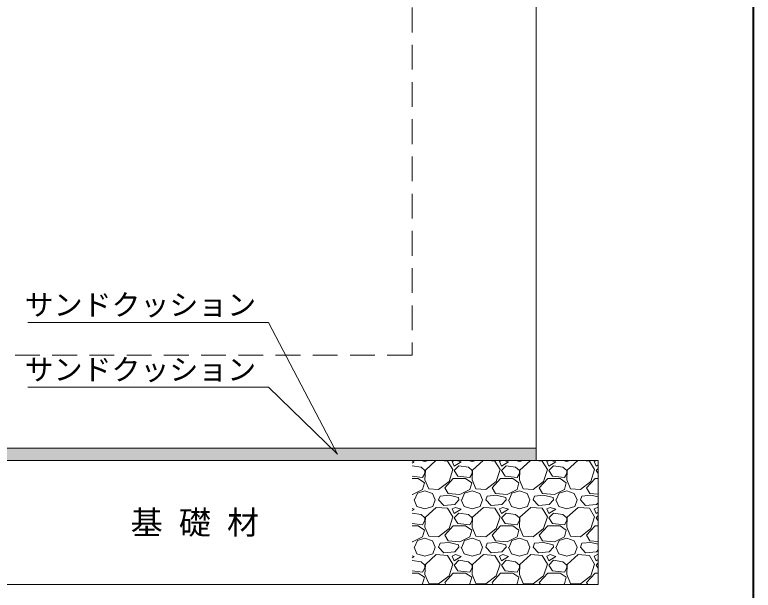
# Model space of a CAD drawing. Units: millimetres at full size; details may follow other scales. Extents: x 77366 to 106166, y -28085 to 6898.
# Drawn here: x 86875 to 88066, y -11146 to -10218 of the extents above; entities that cross this region are included whole.
import ezdxf
from ezdxf.enums import TextEntityAlignment as Align

# ---------------------------------------------------------------- set-up
doc = ezdxf.new("R2010")
doc.units = ezdxf.units.MM
doc.header["$LTSCALE"] = 50
doc.linetypes.add('USER2', pattern=[1.2, 0.8, -0.4])
doc.layers.add('モルタル', color=7, linetype='Continuous')
doc.layers.add('文字', color=7, linetype='Continuous')
for name, color, linetype, lineweight in [('受枠', 3, 'USER2', 9), ('図枠', 7, 'Continuous', 5), ('基礎', 7, 'Continuous', 5), ('引出線', 4, 'Continuous', 13), ('本体', 2, 'Continuous', 20)]:
    doc.layers.add(name, color=color, linetype=linetype, lineweight=lineweight)
doc.styles.add('ＭＳ ゴシック', font='')
doc.styles.get('ＭＳ ゴシック').set_extended_font_data('MS Gothic')

# ---------------------------------------------------------------- blocks, each defined once
blk = doc.blocks.new('filled_arrow')
at = {"color": 0, "linetype": 'Continuous', "lineweight": -2}
blk.add_solid([(7.5, 1.25), (0, 0), (7.5, -1.25)], dxfattribs=at)

msp = doc.modelspace()

# ---------------------------------------------------------------- hatches: boundary and pattern name
at = {"layer": 'モルタル'}
msp.add_hatch(color=256, dxfattribs=at).paths.add_polyline_path([(87715.8, -10936.94), (87715.8, -10916.94), (86615.8, -10916.94), (86615.8, -10936.94)])

# ---------------------------------------------------------------- linework, layer by layer
at = {"layer": '受枠', "linetype": 'Continuous', "lineweight": 20}
msp.add_line((87815.8, -10936.94), (87815.8, -11136.94), dxfattribs=at)
at = {"layer": '図枠', "lineweight": 40}
msp.add_line((88065.8, -8465.36), (88065.8, -14005.36), dxfattribs=at)
at = {"layer": '基礎', "color": 3, "lineweight": 20}
for p, q in [((86515.8, -10936.94), (87815.8, -10936.94)), ((86515.8, -11136.94), (87815.8, -11136.94))]:
    msp.add_line(p, q, dxfattribs=at)
at = {"layer": '基礎'}
for p, q in [((87519.02, -10939.4), (87515.8, -10938.32)), ((87515.8, -10941.34), (87519.02, -10939.4)), ((87530.77, -10936.94), (87536.55, -10938.64)), ((87536.55, -10938.64), (87542.33, -10936.94)), ((87554.2, -10936.94), (87537.31, -10952.35)), ((87573.13, -10937.88), (87561.87, -10936.94)), ((87581.51, -10951.59), (87573.13, -10937.88)), ((87584.71, -10936.94), (87580.75, -10938.64)), ((87580.75, -10938.64), (87583.79, -10946.26)), ((87583.79, -10946.26), (87595.22, -10939.4)), ((87595.22, -10939.4), (87587.84, -10936.94)), ((87606.97, -10936.94), (87612.75, -10938.64)), ((87612.75, -10938.64), (87618.53, -10936.94)), ((87630.4, -10936.94), (87613.51, -10952.35)), ((87649.33, -10937.88), (87638.07, -10936.94)), ((87657.71, -10951.59), (87649.33, -10937.88)), ((87660.91, -10936.94), (87656.95, -10938.64)), ((87656.95, -10938.64), (87659.99, -10946.26)), ((87659.99, -10946.26), (87671.42, -10939.4)), ((87671.42, -10939.4), (87664.04, -10936.94)), ((87683.17, -10936.94), (87688.95, -10938.64)), ((87688.95, -10938.64), (87694.73, -10936.94)), ((87706.6, -10936.94), (87689.71, -10952.35)), ((87725.53, -10937.88), (87714.27, -10936.94)), ((87733.91, -10951.59), (87725.53, -10937.88)), ((87737.11, -10936.94), (87733.15, -10938.64)), ((87733.15, -10938.64), (87736.19, -10946.26)), ((87736.19, -10946.26), (87747.62, -10939.4)), ((87747.62, -10939.4), (87740.24, -10936.94)), ((87759.37, -10936.94), (87765.15, -10938.64)), ((87765.15, -10938.64), (87770.93, -10936.94)), ((87782.8, -10936.94), (87765.91, -10952.35)), ((87801.73, -10937.88), (87790.47, -10936.94)), ((87810.11, -10951.59), (87801.73, -10937.88)), ((87813.31, -10936.94), (87809.35, -10938.64)), ((87809.35, -10938.64), (87812.39, -10946.26)), ((87530.45, -10947.78), (87515.8, -10945.58)), ((87536.55, -10953.12), (87530.45, -10947.78)), ((87591.41, -10945.5), (87583.79, -10953.12)), ((87606.65, -10947.78), (87591.41, -10945.5)), ((87612.75, -10953.12), (87606.65, -10947.78)), ((87667.61, -10945.5), (87659.99, -10953.12)), ((87682.85, -10947.78), (87667.61, -10945.5)), ((87688.95, -10953.12), (87682.85, -10947.78)), ((87743.81, -10945.5), (87736.19, -10953.12)), ((87759.05, -10947.78), (87743.81, -10945.5)), ((87765.15, -10953.12), (87759.05, -10947.78)), ((87812.39, -10946.26), (87815.8, -10944.22)), ((87815.8, -10949.71), (87812.39, -10953.12)), ((87515.8, -10962.51), (87532.74, -10964.55)), ((87532.74, -10964.55), (87536.55, -10957.69)), ((87537.31, -10952.35), (87536.55, -10968.36)), ((87536.55, -10957.69), (87536.55, -10953.12)), ((87575.41, -10970.64), (87581.51, -10951.59)), ((87583.79, -10953.12), (87589.89, -10962.26)), ((87589.89, -10962.26), (87608.94, -10964.55)), ((87608.94, -10964.55), (87612.75, -10957.69)), ((87613.51, -10952.35), (87612.75, -10968.36)), ((87612.75, -10957.69), (87612.75, -10953.12)), ((87651.61, -10970.64), (87657.71, -10951.59)), ((87659.99, -10953.12), (87666.09, -10962.26)), ((87666.09, -10962.26), (87685.14, -10964.55)), ((87685.14, -10964.55), (87688.95, -10957.69)), ((87689.71, -10952.35), (87688.95, -10968.36)), ((87688.95, -10957.69), (87688.95, -10953.12)), ((87727.81, -10970.64), (87733.91, -10951.59)), ((87736.19, -10953.12), (87742.29, -10962.26)), ((87742.29, -10962.26), (87761.34, -10964.55)), ((87761.34, -10964.55), (87765.15, -10957.69)), ((87765.91, -10952.35), (87765.15, -10968.36)), ((87765.15, -10957.69), (87765.15, -10953.12)), ((87804.01, -10970.64), (87810.11, -10951.59)), ((87812.39, -10953.12), (87815.8, -10958.22)), ((87515.8, -10966.07), (87525.88, -10966.07)), ((87525.88, -10966.07), (87535.79, -10972.93)), ((87535.79, -10972.93), (87532.74, -10983.6)), ((87536.55, -10968.36), (87542.65, -10982.83)), ((87558.65, -10983.6), (87575.41, -10970.64)), ((87568.55, -10981.31), (87582.27, -10966.07)), ((87582.27, -10966.07), (87602.08, -10966.07)), ((87602.08, -10966.07), (87611.99, -10972.93)), ((87611.99, -10972.93), (87608.94, -10983.6)), ((87612.75, -10968.36), (87618.85, -10982.83)), ((87634.85, -10983.6), (87651.61, -10970.64)), ((87644.75, -10981.31), (87658.47, -10966.07)), ((87658.47, -10966.07), (87678.28, -10966.07)), ((87678.28, -10966.07), (87688.19, -10972.93)), ((87688.19, -10972.93), (87685.14, -10983.6)), ((87688.95, -10968.36), (87695.05, -10982.83)), ((87711.05, -10983.6), (87727.81, -10970.64)), ((87720.95, -10981.31), (87734.67, -10966.07)), ((87734.67, -10966.07), (87754.48, -10966.07)), ((87754.48, -10966.07), (87764.39, -10972.93)), ((87764.39, -10972.93), (87761.34, -10983.6)), ((87765.15, -10968.36), (87771.25, -10982.83)), ((87787.25, -10983.6), (87804.01, -10970.64)), ((87797.15, -10981.31), (87810.87, -10966.07)), ((87810.87, -10966.07), (87815.8, -10966.07)), ((87532.74, -10983.6), (87516.74, -10991.98)), ((87524.36, -10989.69), (87536.55, -10985.88)), ((87536.55, -10985.88), (87548.74, -10990.45)), ((87542.65, -10982.83), (87558.65, -10983.6)), ((87573.89, -10990.45), (87568.55, -10981.31)), ((87608.94, -10983.6), (87592.94, -10991.98)), ((87600.56, -10989.69), (87612.75, -10985.88)), ((87612.75, -10985.88), (87624.94, -10990.45)), ((87618.85, -10982.83), (87634.85, -10983.6)), ((87650.09, -10990.45), (87644.75, -10981.31)), ((87685.14, -10983.6), (87669.14, -10991.98)), ((87676.76, -10989.69), (87688.95, -10985.88)), ((87688.95, -10985.88), (87701.14, -10990.45)), ((87695.05, -10982.83), (87711.05, -10983.6)), ((87726.29, -10990.45), (87720.95, -10981.31)), ((87761.34, -10983.6), (87745.34, -10991.98)), ((87752.96, -10989.69), (87765.15, -10985.88)), ((87765.15, -10985.88), (87777.34, -10990.45)), ((87771.25, -10982.83), (87787.25, -10983.6)), ((87802.49, -10990.45), (87797.15, -10981.31)), ((87516.74, -10991.98), (87515.8, -10991.9)), ((87519.79, -11000.36), (87524.36, -10989.69)), ((87548.74, -10990.45), (87553.31, -11000.36)), ((87558.65, -11000.36), (87560.93, -10994.26)), ((87575.41, -10992.74), (87560.93, -10994.26)), ((87592.94, -10991.98), (87573.89, -10990.45)), ((87590.65, -10996.55), (87575.41, -10992.74)), ((87591.41, -11000.36), (87590.65, -10996.55)), ((87595.99, -11000.36), (87600.56, -10989.69)), ((87624.94, -10990.45), (87629.51, -11000.36)), ((87634.85, -11000.36), (87637.13, -10994.26)), ((87651.61, -10992.74), (87637.13, -10994.26)), ((87669.14, -10991.98), (87650.09, -10990.45)), ((87666.85, -10996.55), (87651.61, -10992.74)), ((87667.61, -11000.36), (87666.85, -10996.55)), ((87672.19, -11000.36), (87676.76, -10989.69)), ((87701.14, -10990.45), (87705.71, -11000.36)), ((87711.05, -11000.36), (87713.33, -10994.26)), ((87727.81, -10992.74), (87713.33, -10994.26)), ((87745.34, -10991.98), (87726.29, -10990.45)), ((87743.05, -10996.55), (87727.81, -10992.74)), ((87743.81, -11000.36), (87743.05, -10996.55)), ((87748.39, -11000.36), (87752.96, -10989.69)), ((87777.34, -10990.45), (87781.91, -11000.36)), ((87787.25, -11000.36), (87789.53, -10994.26)), ((87804.01, -10992.74), (87789.53, -10994.26)), ((87815.8, -10991.52), (87802.49, -10990.45)), ((87815.8, -10995.69), (87804.01, -10992.74)), ((87519.02, -11000.36), (87523.6, -11011.03)), ((87523.6, -11011.03), (87536.55, -11014.84)), ((87536.55, -11014.84), (87549.5, -11011.03)), ((87549.5, -11011.03), (87553.31, -11000.36)), ((87567.03, -11009.5), (87558.65, -11000.36)), ((87584.56, -11007.98), (87567.03, -11009.5)), ((87591.41, -11000.36), (87584.56, -11007.98)), ((87595.22, -11000.36), (87599.8, -11011.03)), ((87599.8, -11011.03), (87612.75, -11014.84)), ((87612.75, -11014.84), (87625.7, -11011.03)), ((87625.7, -11011.03), (87629.51, -11000.36)), ((87643.23, -11009.5), (87634.85, -11000.36)), ((87660.76, -11007.98), (87643.23, -11009.5)), ((87667.61, -11000.36), (87660.76, -11007.98)), ((87671.42, -11000.36), (87676, -11011.03)), ((87676, -11011.03), (87688.95, -11014.84)), ((87688.95, -11014.84), (87701.9, -11011.03)), ((87701.9, -11011.03), (87705.71, -11000.36)), ((87719.43, -11009.5), (87711.05, -11000.36)), ((87736.96, -11007.98), (87719.43, -11009.5)), ((87743.81, -11000.36), (87736.96, -11007.98)), ((87747.62, -11000.36), (87752.2, -11011.03)), ((87752.2, -11011.03), (87765.15, -11014.84)), ((87765.15, -11014.84), (87778.1, -11011.03)), ((87778.1, -11011.03), (87781.91, -11000.36)), ((87795.63, -11009.5), (87787.25, -11000.36)), ((87813.16, -11007.98), (87795.63, -11009.5)), ((87815.8, -11005.05), (87813.16, -11007.98)), ((87519.02, -11015.6), (87515.8, -11014.52)), ((87515.8, -11017.54), (87519.02, -11015.6)), ((87530.45, -11023.98), (87515.8, -11021.78)), ((87554.84, -11012.55), (87537.31, -11028.55)), ((87573.13, -11014.08), (87554.84, -11012.55)), ((87581.51, -11027.79), (87573.13, -11014.08)), ((87586.08, -11012.55), (87580.75, -11014.84)), ((87580.75, -11014.84), (87583.79, -11022.46)), ((87583.79, -11022.46), (87595.22, -11015.6)), ((87591.41, -11021.7), (87583.79, -11029.32)), ((87595.22, -11015.6), (87586.08, -11012.55)), ((87606.65, -11023.98), (87591.41, -11021.7)), ((87631.04, -11012.55), (87613.51, -11028.55)), ((87649.33, -11014.08), (87631.04, -11012.55)), ((87657.71, -11027.79), (87649.33, -11014.08)), ((87662.28, -11012.55), (87656.95, -11014.84)), ((87656.95, -11014.84), (87659.99, -11022.46)), ((87659.99, -11022.46), (87671.42, -11015.6)), ((87667.61, -11021.7), (87659.99, -11029.32)), ((87671.42, -11015.6), (87662.28, -11012.55)), ((87682.85, -11023.98), (87667.61, -11021.7)), ((87707.24, -11012.55), (87689.71, -11028.55)), ((87725.53, -11014.08), (87707.24, -11012.55)), ((87733.91, -11027.79), (87725.53, -11014.08)), ((87738.48, -11012.55), (87733.15, -11014.84)), ((87733.15, -11014.84), (87736.19, -11022.46)), ((87736.19, -11022.46), (87747.62, -11015.6)), ((87743.81, -11021.7), (87736.19, -11029.32)), ((87747.62, -11015.6), (87738.48, -11012.55)), ((87759.05, -11023.98), (87743.81, -11021.7)), ((87783.44, -11012.55), (87765.91, -11028.55)), ((87801.73, -11014.08), (87783.44, -11012.55)), ((87810.11, -11027.79), (87801.73, -11014.08)), ((87814.68, -11012.55), (87809.35, -11014.84)), ((87809.35, -11014.84), (87812.39, -11022.46)), ((87812.39, -11022.46), (87815.8, -11020.42)), ((87815.8, -11012.92), (87814.68, -11012.55)), ((87536.55, -11029.32), (87530.45, -11023.98)), ((87532.74, -11040.75), (87536.55, -11033.89)), ((87537.31, -11028.55), (87536.55, -11044.56)), ((87536.55, -11033.89), (87536.55, -11029.32)), ((87575.41, -11046.84), (87581.51, -11027.79)), ((87583.79, -11029.32), (87589.89, -11038.46)), ((87612.75, -11029.32), (87606.65, -11023.98)), ((87608.94, -11040.75), (87612.75, -11033.89)), ((87613.51, -11028.55), (87612.75, -11044.56)), ((87612.75, -11033.89), (87612.75, -11029.32)), ((87651.61, -11046.84), (87657.71, -11027.79)), ((87659.99, -11029.32), (87666.09, -11038.46)), ((87688.95, -11029.32), (87682.85, -11023.98)), ((87685.14, -11040.75), (87688.95, -11033.89)), ((87689.71, -11028.55), (87688.95, -11044.56)), ((87688.95, -11033.89), (87688.95, -11029.32)), ((87727.81, -11046.84), (87733.91, -11027.79)), ((87736.19, -11029.32), (87742.29, -11038.46)), ((87765.15, -11029.32), (87759.05, -11023.98)), ((87761.34, -11040.75), (87765.15, -11033.89)), ((87765.91, -11028.55), (87765.15, -11044.56)), ((87765.15, -11033.89), (87765.15, -11029.32)), ((87804.01, -11046.84), (87810.11, -11027.79)), ((87815.8, -11025.91), (87812.39, -11029.32)), ((87812.39, -11029.32), (87815.8, -11034.42)), ((87515.8, -11038.71), (87532.74, -11040.75)), ((87515.8, -11042.27), (87525.88, -11042.27)), ((87525.88, -11042.27), (87535.79, -11049.13)), ((87536.55, -11044.56), (87542.65, -11059.03)), ((87568.55, -11057.51), (87582.27, -11042.27)), ((87582.27, -11042.27), (87602.08, -11042.27)), ((87589.89, -11038.46), (87608.94, -11040.75)), ((87602.08, -11042.27), (87611.99, -11049.13)), ((87612.75, -11044.56), (87618.85, -11059.03)), ((87644.75, -11057.51), (87658.47, -11042.27)), ((87658.47, -11042.27), (87678.28, -11042.27)), ((87666.09, -11038.46), (87685.14, -11040.75)), ((87678.28, -11042.27), (87688.19, -11049.13)), ((87688.95, -11044.56), (87695.05, -11059.03)), ((87720.95, -11057.51), (87734.67, -11042.27)), ((87734.67, -11042.27), (87754.48, -11042.27)), ((87742.29, -11038.46), (87761.34, -11040.75)), ((87754.48, -11042.27), (87764.39, -11049.13)), ((87765.15, -11044.56), (87771.25, -11059.03)), ((87797.15, -11057.51), (87810.87, -11042.27)), ((87810.87, -11042.27), (87815.8, -11042.27)), ((87535.79, -11049.13), (87532.74, -11059.8)), ((87558.65, -11059.8), (87575.41, -11046.84)), ((87573.89, -11066.65), (87568.55, -11057.51)), ((87611.99, -11049.13), (87608.94, -11059.8)), ((87634.85, -11059.8), (87651.61, -11046.84)), ((87650.09, -11066.65), (87644.75, -11057.51)), ((87688.19, -11049.13), (87685.14, -11059.8)), ((87711.05, -11059.8), (87727.81, -11046.84)), ((87726.29, -11066.65), (87720.95, -11057.51)), ((87764.39, -11049.13), (87761.34, -11059.8)), ((87787.25, -11059.8), (87804.01, -11046.84)), ((87802.49, -11066.65), (87797.15, -11057.51)), ((87516.74, -11068.18), (87515.8, -11068.1)), ((87532.74, -11059.8), (87516.74, -11068.18)), ((87519.79, -11076.56), (87524.36, -11065.89)), ((87524.36, -11065.89), (87536.55, -11062.08)), ((87536.55, -11062.08), (87548.74, -11066.65)), ((87542.65, -11059.03), (87558.65, -11059.8)), ((87548.74, -11066.65), (87553.31, -11076.56)), ((87558.65, -11076.56), (87560.93, -11070.46)), ((87575.41, -11068.94), (87560.93, -11070.46)), ((87592.94, -11068.18), (87573.89, -11066.65)), ((87590.65, -11072.75), (87575.41, -11068.94)), ((87608.94, -11059.8), (87592.94, -11068.18)), ((87595.99, -11076.56), (87600.56, -11065.89)), ((87600.56, -11065.89), (87612.75, -11062.08)), ((87612.75, -11062.08), (87624.94, -11066.65)), ((87618.85, -11059.03), (87634.85, -11059.8)), ((87624.94, -11066.65), (87629.51, -11076.56)), ((87634.85, -11076.56), (87637.13, -11070.46)), ((87651.61, -11068.94), (87637.13, -11070.46)), ((87669.14, -11068.18), (87650.09, -11066.65)), ((87666.85, -11072.75), (87651.61, -11068.94)), ((87685.14, -11059.8), (87669.14, -11068.18)), ((87672.19, -11076.56), (87676.76, -11065.89)), ((87676.76, -11065.89), (87688.95, -11062.08)), ((87688.95, -11062.08), (87701.14, -11066.65)), ((87695.05, -11059.03), (87711.05, -11059.8)), ((87701.14, -11066.65), (87705.71, -11076.56)), ((87711.05, -11076.56), (87713.33, -11070.46)), ((87727.81, -11068.94), (87713.33, -11070.46)), ((87745.34, -11068.18), (87726.29, -11066.65)), ((87743.05, -11072.75), (87727.81, -11068.94)), ((87761.34, -11059.8), (87745.34, -11068.18)), ((87748.39, -11076.56), (87752.96, -11065.89)), ((87752.96, -11065.89), (87765.15, -11062.08)), ((87765.15, -11062.08), (87777.34, -11066.65)), ((87771.25, -11059.03), (87787.25, -11059.8)), ((87777.34, -11066.65), (87781.91, -11076.56)), ((87787.25, -11076.56), (87789.53, -11070.46)), ((87804.01, -11068.94), (87789.53, -11070.46)), ((87815.8, -11067.72), (87802.49, -11066.65)), ((87815.8, -11071.89), (87804.01, -11068.94)), ((87519.02, -11076.56), (87523.6, -11087.23)), ((87549.5, -11087.23), (87553.31, -11076.56)), ((87567.03, -11085.7), (87558.65, -11076.56)), ((87591.41, -11076.56), (87584.56, -11084.18)), ((87591.41, -11076.56), (87590.65, -11072.75)), ((87595.22, -11076.56), (87599.8, -11087.23)), ((87625.7, -11087.23), (87629.51, -11076.56)), ((87643.23, -11085.7), (87634.85, -11076.56)), ((87667.61, -11076.56), (87660.76, -11084.18)), ((87667.61, -11076.56), (87666.85, -11072.75)), ((87671.42, -11076.56), (87676, -11087.23)), ((87701.9, -11087.23), (87705.71, -11076.56)), ((87719.43, -11085.7), (87711.05, -11076.56)), ((87743.81, -11076.56), (87736.96, -11084.18)), ((87743.81, -11076.56), (87743.05, -11072.75)), ((87747.62, -11076.56), (87752.2, -11087.23)), ((87778.1, -11087.23), (87781.91, -11076.56)), ((87795.63, -11085.7), (87787.25, -11076.56)), ((87815.8, -11081.25), (87813.16, -11084.18)), ((87519.02, -11091.8), (87515.8, -11090.72)), ((87515.8, -11093.74), (87519.02, -11091.8)), ((87523.6, -11087.23), (87536.55, -11091.04)), ((87536.55, -11091.04), (87549.5, -11087.23)), ((87554.84, -11088.75), (87537.31, -11104.75)), ((87573.13, -11090.28), (87554.84, -11088.75)), ((87584.56, -11084.18), (87567.03, -11085.7)), ((87581.51, -11103.99), (87573.13, -11090.28)), ((87586.08, -11088.75), (87580.75, -11091.04)), ((87580.75, -11091.04), (87583.79, -11098.66)), ((87583.79, -11098.66), (87595.22, -11091.8)), ((87595.22, -11091.8), (87586.08, -11088.75)), ((87599.8, -11087.23), (87612.75, -11091.04)), ((87612.75, -11091.04), (87625.7, -11087.23)), ((87631.04, -11088.75), (87613.51, -11104.75)), ((87649.33, -11090.28), (87631.04, -11088.75)), ((87660.76, -11084.18), (87643.23, -11085.7)), ((87657.71, -11103.99), (87649.33, -11090.28)), ((87662.28, -11088.75), (87656.95, -11091.04)), ((87656.95, -11091.04), (87659.99, -11098.66)), ((87659.99, -11098.66), (87671.42, -11091.8)), ((87671.42, -11091.8), (87662.28, -11088.75)), ((87676, -11087.23), (87688.95, -11091.04)), ((87688.95, -11091.04), (87701.9, -11087.23)), ((87707.24, -11088.75), (87689.71, -11104.75)), ((87725.53, -11090.28), (87707.24, -11088.75)), ((87736.96, -11084.18), (87719.43, -11085.7)), ((87733.91, -11103.99), (87725.53, -11090.28)), ((87738.48, -11088.75), (87733.15, -11091.04)), ((87733.15, -11091.04), (87736.19, -11098.66)), ((87736.19, -11098.66), (87747.62, -11091.8)), ((87747.62, -11091.8), (87738.48, -11088.75)), ((87752.2, -11087.23), (87765.15, -11091.04)), ((87765.15, -11091.04), (87778.1, -11087.23)), ((87783.44, -11088.75), (87765.91, -11104.75)), ((87801.73, -11090.28), (87783.44, -11088.75)), ((87813.16, -11084.18), (87795.63, -11085.7)), ((87810.11, -11103.99), (87801.73, -11090.28)), ((87814.68, -11088.75), (87809.35, -11091.04)), ((87809.35, -11091.04), (87812.39, -11098.66)), ((87815.8, -11089.12), (87814.68, -11088.75)), ((87530.45, -11100.18), (87515.8, -11097.98)), ((87536.55, -11105.52), (87530.45, -11100.18)), ((87537.31, -11104.75), (87536.55, -11120.76)), ((87536.55, -11110.09), (87536.55, -11105.52)), ((87575.41, -11123.04), (87581.51, -11103.99)), ((87591.41, -11097.9), (87583.79, -11105.52)), ((87583.79, -11105.52), (87589.89, -11114.66)), ((87606.65, -11100.18), (87591.41, -11097.9)), ((87612.75, -11105.52), (87606.65, -11100.18)), ((87613.51, -11104.75), (87612.75, -11120.76)), ((87612.75, -11110.09), (87612.75, -11105.52)), ((87651.61, -11123.04), (87657.71, -11103.99)), ((87667.61, -11097.9), (87659.99, -11105.52)), ((87659.99, -11105.52), (87666.09, -11114.66)), ((87682.85, -11100.18), (87667.61, -11097.9)), ((87688.95, -11105.52), (87682.85, -11100.18)), ((87689.71, -11104.75), (87688.95, -11120.76)), ((87688.95, -11110.09), (87688.95, -11105.52)), ((87727.81, -11123.04), (87733.91, -11103.99)), ((87743.81, -11097.9), (87736.19, -11105.52)), ((87736.19, -11105.52), (87742.29, -11114.66)), ((87759.05, -11100.18), (87743.81, -11097.9)), ((87765.15, -11105.52), (87759.05, -11100.18)), ((87765.91, -11104.75), (87765.15, -11120.76)), ((87765.15, -11110.09), (87765.15, -11105.52)), ((87804.01, -11123.04), (87810.11, -11103.99)), ((87812.39, -11098.66), (87815.8, -11096.62)), ((87815.8, -11102.11), (87812.39, -11105.52)), ((87812.39, -11105.52), (87815.8, -11110.62)), ((87515.8, -11114.91), (87532.74, -11116.95)), ((87532.74, -11116.95), (87536.55, -11110.09)), ((87589.89, -11114.66), (87608.94, -11116.95)), ((87608.94, -11116.95), (87612.75, -11110.09)), ((87666.09, -11114.66), (87685.14, -11116.95)), ((87685.14, -11116.95), (87688.95, -11110.09)), ((87742.29, -11114.66), (87761.34, -11116.95)), ((87761.34, -11116.95), (87765.15, -11110.09)), ((87515.8, -11118.47), (87525.88, -11118.47)), ((87525.88, -11118.47), (87535.79, -11125.33)), ((87535.79, -11125.33), (87532.74, -11136)), ((87536.55, -11120.76), (87542.65, -11135.23)), ((87558.65, -11136), (87575.41, -11123.04)), ((87568.55, -11133.71), (87582.27, -11118.47)), ((87582.27, -11118.47), (87602.08, -11118.47)), ((87602.08, -11118.47), (87611.99, -11125.33)), ((87611.99, -11125.33), (87608.94, -11136)), ((87612.75, -11120.76), (87618.85, -11135.23)), ((87634.85, -11136), (87651.61, -11123.04)), ((87644.75, -11133.71), (87658.47, -11118.47)), ((87658.47, -11118.47), (87678.28, -11118.47)), ((87678.28, -11118.47), (87688.19, -11125.33)), ((87688.19, -11125.33), (87685.14, -11136)), ((87688.95, -11120.76), (87695.05, -11135.23)), ((87711.05, -11136), (87727.81, -11123.04)), ((87720.95, -11133.71), (87734.67, -11118.47)), ((87734.67, -11118.47), (87754.48, -11118.47)), ((87754.48, -11118.47), (87764.39, -11125.33)), ((87764.39, -11125.33), (87761.34, -11136)), ((87765.15, -11120.76), (87771.25, -11135.23)), ((87787.25, -11136), (87804.01, -11123.04)), ((87797.15, -11133.71), (87810.87, -11118.47)), ((87810.87, -11118.47), (87815.8, -11118.47)), ((87532.74, -11136), (87530.94, -11136.94)), ((87542.65, -11135.23), (87558.65, -11136)), ((87570.44, -11136.94), (87568.55, -11133.71)), ((87608.94, -11136), (87607.14, -11136.94)), ((87618.85, -11135.23), (87634.85, -11136)), ((87646.64, -11136.94), (87644.75, -11133.71)), ((87685.14, -11136), (87683.34, -11136.94)), ((87695.05, -11135.23), (87711.05, -11136)), ((87722.84, -11136.94), (87720.95, -11133.71)), ((87761.34, -11136), (87759.54, -11136.94)), ((87771.25, -11135.23), (87787.25, -11136)), ((87799.04, -11136.94), (87797.15, -11133.71))]:
    msp.add_line(p, q, dxfattribs=at)
at = {"layer": '引出線'}
for points in [[(87395.43, -10926.94), (87284.49, -10714.32), (86896.27, -10714.32)], [(87395.43, -10926.94), (87284.49, -10818.67), (86896.27, -10818.67)]]:
    msp.add_lwpolyline(points, dxfattribs=at)
at = {"layer": '本体', "linetype": 'USER2', "lineweight": 9}
for p in [(87515.8, -9666.94), (86815.8, -10766.94)]:
    msp.add_line(p, (87515.8, -10766.94), dxfattribs=at)
at = {"layer": '本体'}
for p, q in [((87715.8, -9672.94), (87715.8, -10916.94)), ((86615.8, -10916.94), (87715.8, -10916.94)), ((87715.8, -10916.94), (87715.8, -10936.94)), ((86665.8, -10936.94), (87665.8, -10936.94))]:
    msp.add_line(p, q, dxfattribs=at)

# ---------------------------------------------------------------- block references
at = {"layer": '引出線', "xscale": 0.133, "yscale": 0.133}
for rotation in [135.7, 117.6]:
    msp.add_blockref('filled_arrow', (87395.43, -10926.94), dxfattribs=dict(at, rotation=rotation))

# ---------------------------------------------------------------- texts
at = {"layer": '引出線', "style": 'ＭＳ ゴシック'}
for p in [(87264.49, -10668.93), (87264.49, -10773.28)]:
    msp.add_text('サンドクッション', height=34.18, dxfattribs=at).set_placement(p, align=Align.TOP_RIGHT)
at = {"layer": '文字', "style": 'ＭＳ ゴシック'}
msp.add_text('基 礎 材', height=37.98, dxfattribs=at).set_placement((87165.8, -11036.94), align=Align.MIDDLE_CENTER)

doc.saveas('drawing.dxf')
